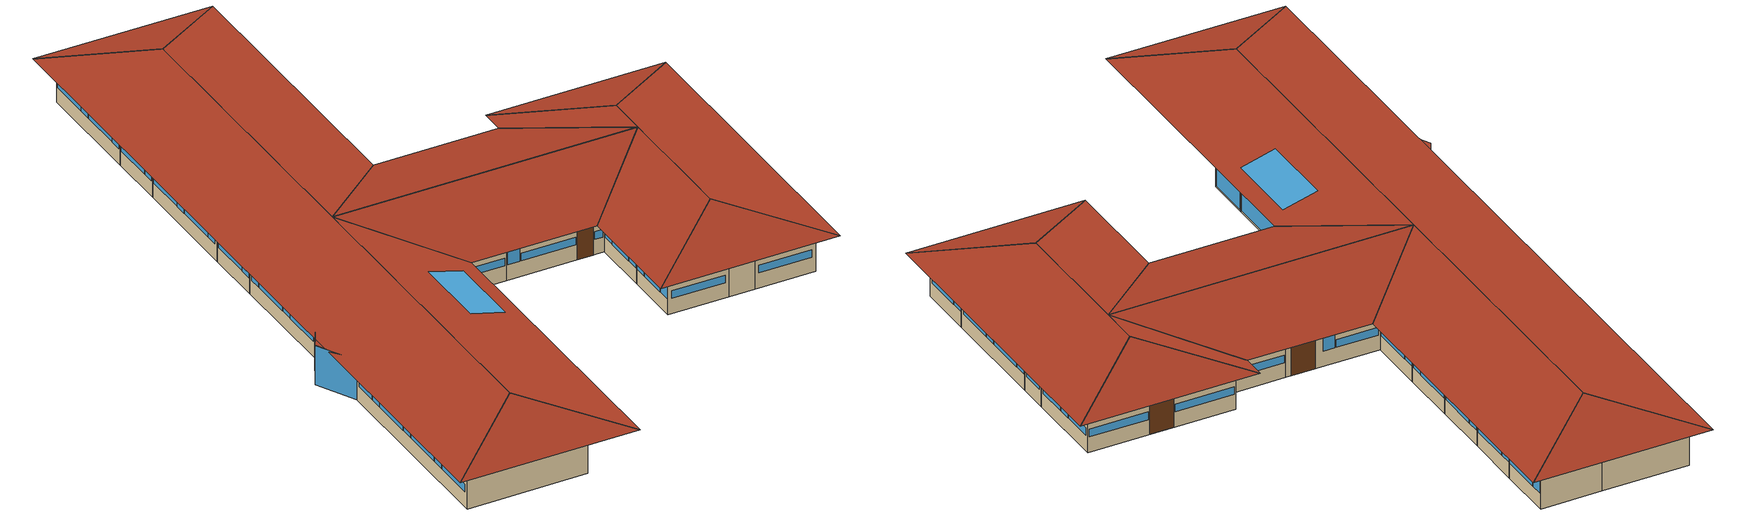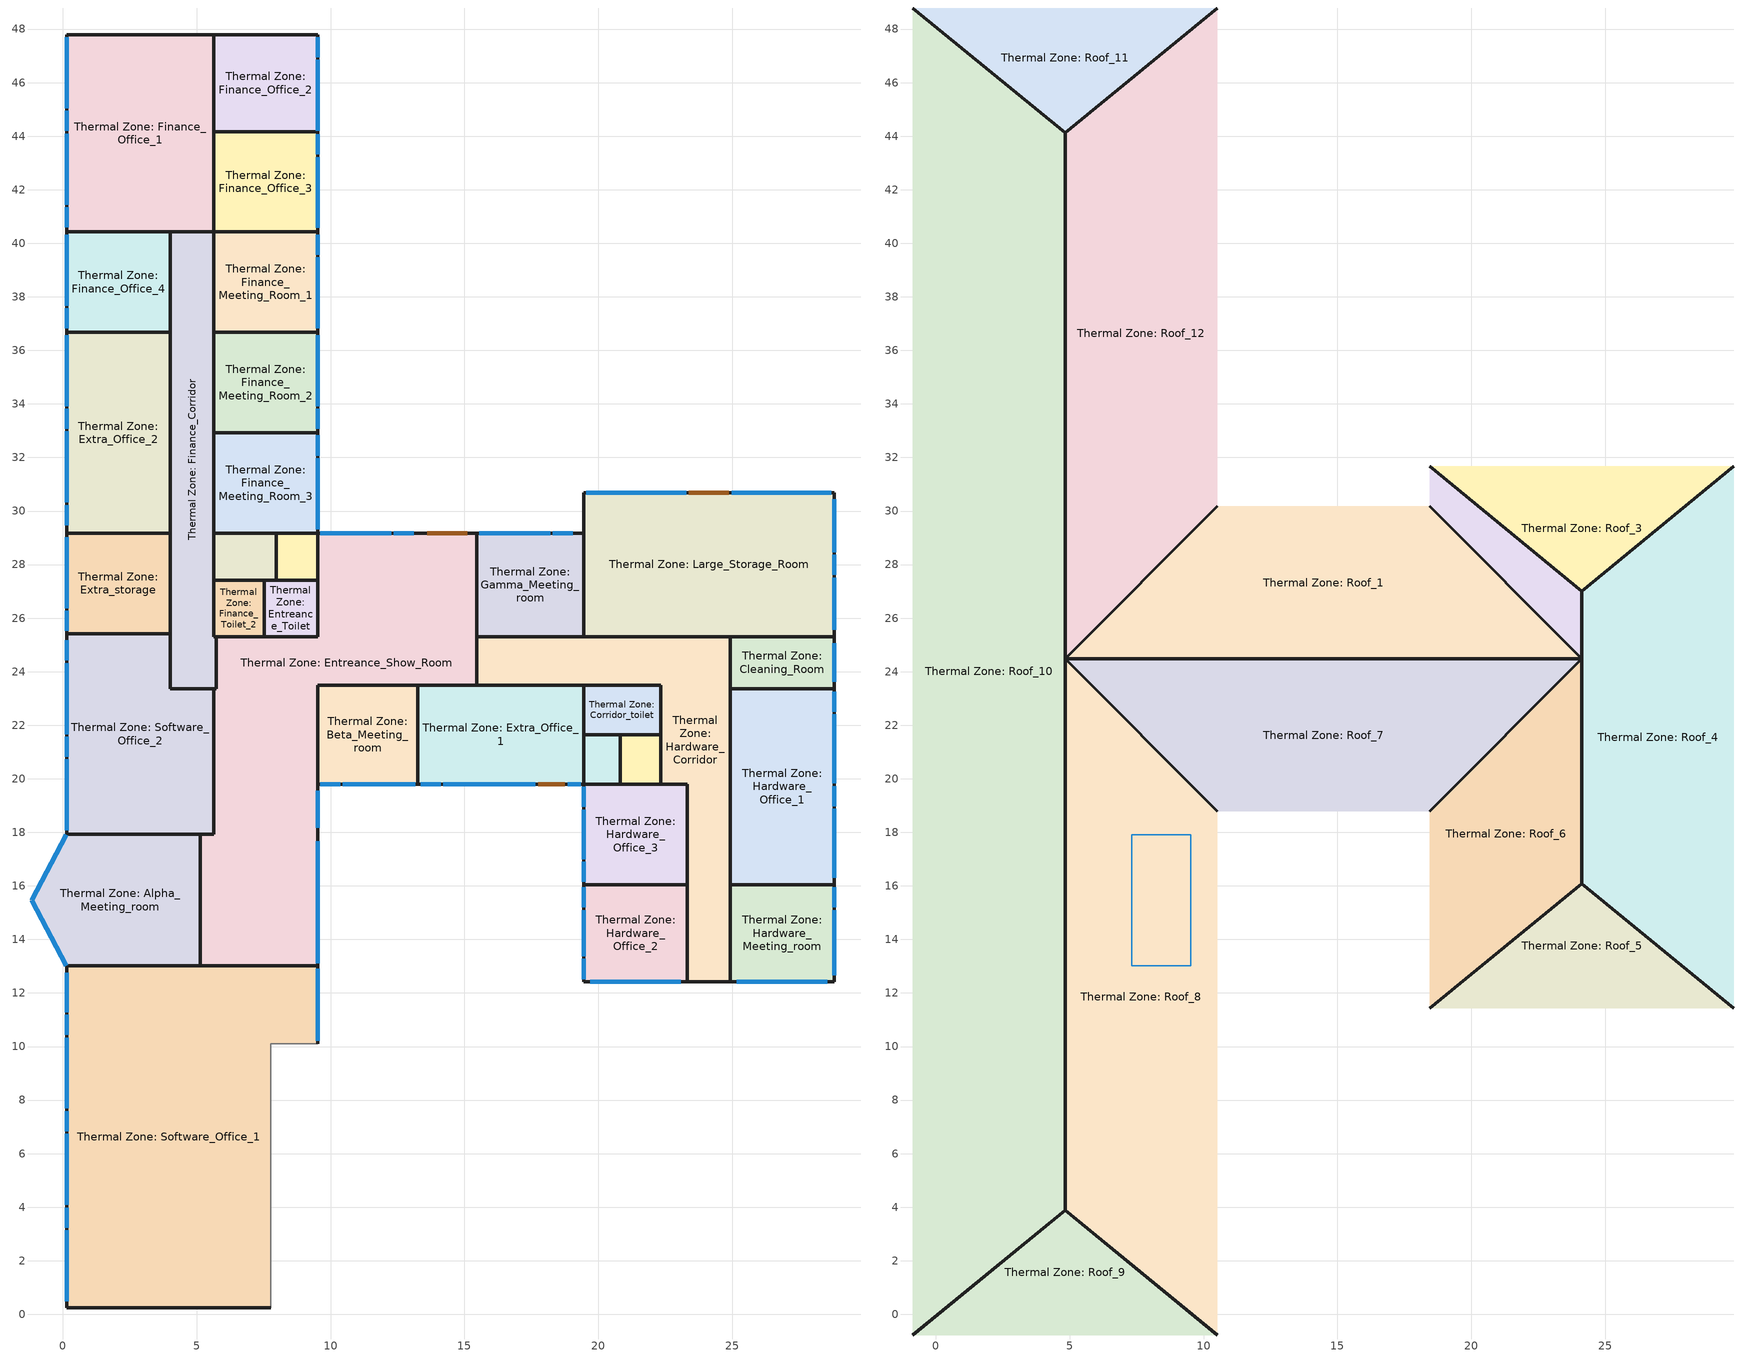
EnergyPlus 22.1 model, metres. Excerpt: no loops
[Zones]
Thermal Zone: Alpha_Meeting_room
 floor ground (Ground): 5.14,17.92 5.14,13.01 0.14,13.01 -1.16,15.47 0.14,17.92 z0
 wall outside (Exterior_Walls): 5.14,13.01 5.14,17.92 0.14,17.92 -1.16,15.47 0.14,13.01 5.14,13.01 z0:2.6
 window (ReMoni Windows - Standard Dbl Clr Low Iron 3mm/6mm Air): -1.16,15.46 0.14,13.02 / 0.14,17.92 -1.16,15.47 z0.01:2.59
 roof outside (Roof): 5.14,13.01 5.14,17.92 0.14,17.92 -1.16,15.47 0.14,13.01 z2.6
Thermal Zone: Beta_Meeting_room
 floor ground (Ground): 13.26,23.5 13.26,19.8 9.51,19.8 9.51,23.5 z0
 wall outside (Exterior_Walls): 9.51,23.5 9.51,19.8 13.26,19.8 13.26,23.5 9.51,23.5 z0:2.6
 window (ReMoni Windows - Standard Dbl Clr Low Iron 3mm/6mm Air): 9.61,19.8 10.36,19.8 z1:2; 10.46,19.8 13.16,19.8 z1:1.5
 roof outside (Roof): 13.26,19.8 13.26,23.5 9.51,23.5 9.51,19.8 z2.6
Thermal Zone: Cleaning_Room
 floor ground (Ground): 28.8,25.31 28.8,23.37 24.93,23.37 24.93,25.31 z0
 wall outside (Exterior_Walls): 24.93,25.31 24.93,23.37 28.8,23.37 28.8,25.31 24.93,25.31 z0:2.6
 window (ReMoni Windows - Standard Dbl Clr Low Iron 3mm/6mm Air): 28.8,23.62 28.8,25.06 z1:1.5
 roof outside (Roof): 28.8,23.37 28.8,25.31 24.93,25.31 24.93,23.37 z2.6
Thermal Zone: Corridor_toilet
 floor ground (Ground): 22.33,23.5 22.33,21.65 19.45,21.65 19.45,23.5 z0
 wall outside (Exterior_Walls): 22.33,23.5 19.45,23.5 19.45,21.65 20.83,21.65 22.33,21.65 22.33,23.5 z0:2.6
 roof outside (Roof): 22.33,21.65 22.33,23.5 19.45,23.5 19.45,21.65 z2.6
Thermal Zone: Entreance_Show_Room
 floor ground (Ground): 15.45,29.17 15.45,23.5 9.51,23.5 9.51,13.01 5.14,13.01 5.14,17.92 5.64,17.92 5.64,23.37 5.74,23.37 5.74,25.31 9.51,25.31 9.51,29.17 z0
 wall outside (Exterior_Walls): 5.64,23.37 5.64,17.92 5.14,17.92 5.14,13.01 9.51,13.01 9.51,19.8 9.51,23.5 13.26,23.5 15.45,23.5 15.45,25.31 15.45,29.17 9.51,29.17 9.51,27.42 9.51,25.31 7.52,25.31 5.74,25.31 5.74,23.37 5.64,23.37 z0:2.6
 window (ReMoni Windows - Standard Dbl Clr Low Iron 3mm/6mm Air): 12.26,29.17 9.61,29.17 / 9.51,18.17 9.51,19.55 z1:1.5; 13.11,29.17 12.36,29.17 z1:2; 9.51,13.11 9.51,17.67 z0.1:2.5
 door (Standard Nonres 6B Door Swinging): 15.11,29.17 13.61,29.17 z0:2
 roof outside (Roof): 9.51,13.01 9.51,23.5 15.45,23.5 15.45,29.17 9.51,29.17 9.51,25.31 5.74,25.31 5.74,23.37 5.64,23.37 5.64,17.92 5.14,17.92 5.14,13.01 z2.6
Thermal Zone: Entreance_Toilet
 floor ground (Ground): 9.51,27.42 9.51,25.31 7.52,25.31 7.52,27.42 z0
 wall outside (Exterior_Walls): 7.52,25.31 9.51,25.31 9.51,27.42 7.96,27.42 7.52,27.42 7.52,25.31 z0:2.6
 roof outside (Roof): 9.51,25.31 9.51,27.42 7.52,27.42 7.52,25.31 z2.6
Thermal Zone: Extra_Cleaning_Room
 floor ground (Ground): 9.51,29.17 9.51,27.42 7.96,27.42 7.96,29.17 z0
 wall outside (Exterior_Walls): 9.51,27.42 9.51,29.17 7.96,29.17 7.96,27.42 9.51,27.42 z0:2.6
 roof outside (Roof): 9.51,27.42 9.51,29.17 7.96,29.17 7.96,27.42 z2.6
Thermal Zone: Extra_Office_1
 floor ground (Ground): 19.45,23.5 19.45,19.8 13.26,19.8 13.26,23.5 z0
 wall outside (Exterior_Walls): 15.45,23.5 13.26,23.5 13.26,19.8 19.45,19.8 19.45,21.65 19.45,23.5 15.45,23.5 z0:2.6
 window (ReMoni Windows - Standard Dbl Clr Low Iron 3mm/6mm Air): 13.36,19.8 14.11,19.8 z1:2; 14.21,19.8 17.65,19.8 / 18.85,19.8 19.35,19.8 z1:1.5
 door (Standard Nonres 6B Door Swinging): 17.75,19.8 18.75,19.8 z0:2
 roof outside (Roof): 19.45,19.8 19.45,23.5 13.26,23.5 13.26,19.8 z2.6
Thermal Zone: Extra_Office_2
 floor ground (Ground): 4.01,36.67 4.01,29.17 0.14,29.17 0.14,36.67 z0
 wall outside (Exterior_Walls): 4.01,29.17 4.01,36.67 0.14,36.67 0.14,29.17 4.01,29.17 z0:2.6
 window (ReMoni Windows - Standard Dbl Clr Low Iron 3mm/6mm Air): 0.14,36.57 0.14,33.92 / 0.14,32.97 0.14,30.32 z1:1.5; 0.14,33.82 0.14,33.07 / 0.14,30.22 0.14,29.47 z1:2
 roof outside (Roof): 4.01,29.17 4.01,36.67 0.14,36.67 0.14,29.17 z2.6
Thermal Zone: Extra_storage
 floor ground (Ground): 4.01,29.17 4.01,25.42 0.14,25.42 0.14,29.17 z0
 wall outside (Exterior_Walls): 4.01,25.42 4.01,29.17 0.14,29.17 0.14,25.42 4.01,25.42 z0:2.6
 window (ReMoni Windows - Standard Dbl Clr Low Iron 3mm/6mm Air): 0.14,26.27 0.14,25.52 z1:2; 0.14,29.02 0.14,26.37 z1:1.5
 roof outside (Roof): 4.01,25.42 4.01,29.17 0.14,29.17 0.14,25.42 z2.6
Thermal Zone: Finance_Corridor
 floor ground (Ground): 5.64,40.42 5.64,25.31 5.74,25.31 5.74,23.37 4.01,23.37 4.01,40.42 z0
 wall outside (Exterior_Walls): 5.74,25.31 5.64,25.31 5.64,27.42 5.64,29.17 5.64,32.92 5.64,36.67 5.64,40.42 4.01,40.42 4.01,36.67 4.01,29.17 4.01,25.42 4.01,23.37 5.64,23.37 5.74,23.37 5.74,25.31 z0:2.6
 roof outside (Roof): 5.74,23.37 5.74,25.31 5.64,25.31 5.64,40.42 4.01,40.42 4.01,23.37 z2.6
Thermal Zone: Finance_Meeting_Room_1
 floor ground (Ground): 9.51,40.42 9.51,36.67 5.64,36.67 5.64,40.42 z0
 wall outside (Exterior_Walls): 5.64,40.42 5.64,36.67 9.51,36.67 9.51,40.42 5.64,40.42 z0:2.6
 window (ReMoni Windows - Standard Dbl Clr Low Iron 3mm/6mm Air): 9.51,39.57 9.51,40.32 z1:2; 9.51,36.82 9.51,39.47 z1:1.5
 roof outside (Roof): 9.51,36.67 9.51,40.42 5.64,40.42 5.64,36.67 z2.6
Thermal Zone: Finance_Meeting_Room_2
 floor ground (Ground): 9.51,36.67 9.51,32.92 5.64,32.92 5.64,36.67 z0
 wall outside (Exterior_Walls): 5.64,36.67 5.64,32.92 9.51,32.92 9.51,36.67 5.64,36.67 z0:2.6
 window (ReMoni Windows - Standard Dbl Clr Low Iron 3mm/6mm Air): 9.51,33.92 9.51,36.57 z1:1.5; 9.51,33.07 9.51,33.82 z1:2
 roof outside (Roof): 9.51,32.92 9.51,36.67 5.64,36.67 5.64,32.92 z2.6
Thermal Zone: Finance_Meeting_Room_3
 floor ground (Ground): 9.51,32.92 9.51,29.17 5.64,29.17 5.64,32.92 z0
 wall outside (Exterior_Walls): 5.64,32.92 5.64,29.17 7.96,29.17 9.51,29.17 9.51,32.92 5.64,32.92 z0:2.6
 window (ReMoni Windows - Standard Dbl Clr Low Iron 3mm/6mm Air): 9.51,32.07 9.51,32.82 z1:2; 9.51,29.32 9.51,31.97 z1:1.5
 roof outside (Roof): 9.51,29.17 9.51,32.92 5.64,32.92 5.64,29.17 z2.6
Thermal Zone: Finance_Office_1
 floor ground (Ground): 5.64,47.8 5.64,40.42 0.14,40.42 0.14,47.8 z0
 wall outside (Exterior_Walls): 5.64,44.17 5.64,47.8 0.14,47.8 0.14,40.42 4.01,40.42 5.64,40.42 5.64,44.17 z0:2.6
 window (ReMoni Windows - Standard Dbl Clr Low Iron 3mm/6mm Air): 0.14,47.7 0.14,45.05 / 0.14,44.1 0.14,41.45 z1:1.5; 0.14,44.95 0.14,44.2 / 0.14,41.35 0.14,40.6 z1:2
 roof outside (Roof): 5.64,40.42 5.64,47.8 0.14,47.8 0.14,40.42 z2.6
Thermal Zone: Finance_Office_2
 floor ground (Ground): 9.51,47.8 9.51,44.17 5.64,44.17 5.64,47.8 z0
 wall outside (Exterior_Walls): 5.64,44.17 9.51,44.17 9.51,47.8 5.64,47.8 5.64,44.17 z0:2.6
 window (ReMoni Windows - Standard Dbl Clr Low Iron 3mm/6mm Air): 9.51,46.95 9.51,47.7 z1:2; 9.51,44.2 9.51,46.85 z1:1.5
 roof outside (Roof): 9.51,44.17 9.51,47.8 5.64,47.8 5.64,44.17 z2.6
Thermal Zone: Finance_Office_3
 floor ground (Ground): 9.51,44.17 9.51,40.42 5.64,40.42 5.64,44.17 z0
 wall outside (Exterior_Walls): 9.51,40.42 9.51,44.17 5.64,44.17 5.64,40.42 9.51,40.42 z0:2.6
 window (ReMoni Windows - Standard Dbl Clr Low Iron 3mm/6mm Air): 9.51,43.32 9.51,44.07 z1:2; 9.51,40.57 9.51,43.22 z1:1.5
 roof outside (Roof): 9.51,40.42 9.51,44.17 5.64,44.17 5.64,40.42 z2.6
Thermal Zone: Finance_Office_4
 floor ground (Ground): 4.01,40.42 4.01,36.67 0.14,36.67 0.14,40.42 z0
 wall outside (Exterior_Walls): 4.01,36.67 4.01,40.42 0.14,40.42 0.14,36.67 4.01,36.67 z0:2.6
 window (ReMoni Windows - Standard Dbl Clr Low Iron 3mm/6mm Air): 0.14,40.32 0.14,37.67 z1:1.5; 0.14,37.57 0.14,36.82 z1:2
 roof outside (Roof): 4.01,36.67 4.01,40.42 0.14,40.42 0.14,36.67 z2.6
Thermal Zone: Finance_Toilet_1
 floor ground (Ground): 7.96,29.17 7.96,27.42 5.64,27.42 5.64,29.17 z0
 wall outside (Exterior_Walls): 7.96,29.17 5.64,29.17 5.64,27.42 7.52,27.42 7.96,27.42 7.96,29.17 z0:2.6
 roof outside (Roof): 7.96,27.42 7.96,29.17 5.64,29.17 5.64,27.42 z2.6
Thermal Zone: Finance_Toilet_2
 floor ground (Ground): 7.52,27.42 7.52,25.31 5.64,25.31 5.64,27.42 z0
 wall outside (Exterior_Walls): 7.52,27.42 5.64,27.42 5.64,25.31 5.74,25.31 7.52,25.31 7.52,27.42 z0:2.6
 roof outside (Roof): 7.52,25.31 7.52,27.42 5.64,27.42 5.64,25.31 z2.6
Thermal Zone: Gamma_Meeting_room
 floor ground (Ground): 19.45,29.17 19.45,25.31 15.45,25.31 15.45,29.17 z0
 wall outside (Exterior_Walls): 19.45,29.17 15.45,29.17 15.45,25.31 19.45,25.31 19.45,29.17 z0:2.6
 window (ReMoni Windows - Standard Dbl Clr Low Iron 3mm/6mm Air): 18.2,29.17 15.55,29.17 z1:1.5; 19.05,29.17 18.3,29.17 z1:2
 roof outside (Roof): 19.45,25.31 19.45,29.17 15.45,29.17 15.45,25.31 z2.6
Thermal Zone: Hardware_Corridor
 floor ground (Ground): 24.93,25.31 24.93,12.42 23.33,12.42 23.33,19.8 22.33,19.8 22.33,23.5 15.45,23.5 15.45,25.31 z0
 wall outside (Exterior_Walls): 15.45,23.5 19.45,23.5 22.33,23.5 22.33,21.65 22.33,19.8 23.33,19.8 23.33,16.05 23.33,12.42 24.93,12.42 24.93,16.05 24.93,23.37 24.93,25.31 19.45,25.31 15.45,25.31 15.45,23.5 z0:2.6
 roof outside (Roof): 24.93,12.42 24.93,25.31 15.45,25.31 15.45,23.5 22.33,23.5 22.33,19.8 23.33,19.8 23.33,12.42 z2.6
Thermal Zone: Hardware_Meeting_room
 floor ground (Ground): 28.8,16.05 28.8,12.42 24.93,12.42 24.93,16.05 z0
 wall outside (Exterior_Walls): 24.93,16.05 24.93,12.42 28.8,12.42 28.8,16.05 24.93,16.05 z0:2.6
 window (ReMoni Windows - Standard Dbl Clr Low Iron 3mm/6mm Air): 28.8,15.2 28.8,15.95 z1:2; 28.8,12.67 28.8,15.1 / 25.18,12.42 28.55,12.42 z1:1.5
 roof outside (Roof): 28.8,12.42 28.8,16.05 24.93,16.05 24.93,12.42 z2.6
Thermal Zone: Hardware_Office_1
 floor ground (Ground): 28.8,23.37 28.8,16.05 24.93,16.05 24.93,23.37 z0
 wall outside (Exterior_Walls): 24.93,23.37 24.93,16.05 28.8,16.05 28.8,23.37 24.93,23.37 z0:2.6
 window (ReMoni Windows - Standard Dbl Clr Low Iron 3mm/6mm Air): 28.8,16.3 28.8,18.88 / 28.8,19.83 28.8,22.41 z1:1.5; 28.8,18.98 28.8,19.73 / 28.8,22.51 28.8,23.26 z1:2
 roof outside (Roof): 28.8,16.05 28.8,23.37 24.93,23.37 24.93,16.05 z2.6
Thermal Zone: Hardware_Office_2
 floor ground (Ground): 23.33,16.05 23.33,12.42 19.45,12.42 19.45,16.05 z0
 wall outside (Exterior_Walls): 23.33,12.42 23.33,16.05 19.45,16.05 19.45,12.42 23.33,12.42 z0:2.6
 window (ReMoni Windows - Standard Dbl Clr Low Iron 3mm/6mm Air): 19.7,12.42 23.08,12.42 / 19.45,15.1 19.45,13.37 z1:1.5; 19.45,15.95 19.45,15.2 / 19.45,13.27 19.45,12.52 z1:2
 roof outside (Roof): 23.33,12.42 23.33,16.05 19.45,16.05 19.45,12.42 z2.6
Thermal Zone: Hardware_Office_3
 floor ground (Ground): 23.33,19.8 23.33,16.05 19.45,16.05 19.45,19.8 z0
 wall outside (Exterior_Walls): 23.33,16.05 23.33,19.8 22.33,19.8 20.83,19.8 19.45,19.8 19.45,16.05 23.33,16.05 z0:2.6
 window (ReMoni Windows - Standard Dbl Clr Low Iron 3mm/6mm Air): 19.45,19.7 19.45,18.95 / 19.45,16.9 19.45,16.15 z1:2; 19.45,18.85 19.45,17 z1:1.5
 roof outside (Roof): 23.33,16.05 23.33,19.8 19.45,19.8 19.45,16.05 z2.6
Thermal Zone: Hardware_Toilet_1
 floor ground (Ground): 22.33,21.65 22.33,19.8 20.83,19.8 20.83,21.65 z0
 wall outside (Exterior_Walls): 22.33,19.8 22.33,21.65 20.83,21.65 20.83,19.8 22.33,19.8 z0:2.6
 roof outside (Roof): 22.33,19.8 22.33,21.65 20.83,21.65 20.83,19.8 z2.6
Thermal Zone: Hardware_Toilet_2
 floor ground (Ground): 20.83,21.65 20.83,19.8 19.45,19.8 19.45,21.65 z0
 wall outside (Exterior_Walls): 20.83,19.8 20.83,21.65 19.45,21.65 19.45,19.8 20.83,19.8 z0:2.6
 roof outside (Roof): 20.83,19.8 20.83,21.65 19.45,21.65 19.45,19.8 z2.6
Thermal Zone: Large_Storage_Room
 floor ground (Ground): 28.8,30.69 28.8,25.31 19.45,25.31 19.45,30.69 z0
 wall outside (Exterior_Walls): 24.93,25.31 28.8,25.31 28.8,30.69 19.45,30.69 19.45,29.17 19.45,25.31 24.93,25.31 z0:2.6
 window (ReMoni Windows - Standard Dbl Clr Low Iron 3mm/6mm Air): 23.28,30.69 19.55,30.69 / 28.7,30.69 24.98,30.69 / 28.8,25.56 28.8,27.52 / 28.8,28.47 28.8,30.44 z1:1.5; 28.8,27.62 28.8,28.37 z1:2
 door (Standard Nonres 6B Door Swinging): 24.88,30.69 23.38,30.69 z0:2
 roof outside (Roof): 28.8,25.31 28.8,30.69 19.45,30.69 19.45,25.31 z2.6
Thermal Zone: Software_Office_1
 floor ground (FloorSeparation_adiabatic): 9.51,13.01 9.51,10.11 7.76,10.11 7.76,0.24 0.14,0.24 0.14,13.01 z0
 wall outside (Exterior_Walls): 9.51,10.11 9.51,13.01 5.14,13.01 0.14,13.01 0.14,0.24 7.76,0.24 z0:2.6
 wall adiabatic (Inner_Walls_Adiabatic): 7.76,0.24 7.76,10.11 9.51,10.11 z0:2.6
 window (ReMoni Windows - Standard Dbl Clr Low Iron 3mm/6mm Air): 0.14,3.14 0.14,0.49 / 0.14,6.74 0.14,4.09 / 0.14,10.34 0.14,7.69 / 0.14,12.76 0.14,11.29 z1:1.5; 0.14,3.99 0.14,3.24 / 0.14,7.59 0.14,6.84 / 0.14,11.19 0.14,10.44 z1:2; 9.51,10.21 9.51,12.91 z0.1:2.5
 roof outside (Roof): 7.76,0.24 7.76,10.11 9.51,10.11 9.51,13.01 0.14,13.01 0.14,0.24 z2.6
Thermal Zone: Software_Office_2
 floor ground (Ground): 4.01,25.42 4.01,23.37 5.64,23.37 5.64,17.92 0.14,17.92 0.14,25.42 z0
 wall outside (Exterior_Walls): 5.14,17.92 5.64,17.92 5.64,23.37 4.01,23.37 4.01,25.42 0.14,25.42 0.14,17.92 5.14,17.92 z0:2.6
 window (ReMoni Windows - Standard Dbl Clr Low Iron 3mm/6mm Air): 0.14,25.17 0.14,24.42 / 0.14,21.57 0.14,20.82 z1:2; 0.14,20.72 0.14,18.07 / 0.14,24.32 0.14,21.67 z1:1.5
 roof outside (Roof): 5.64,17.92 5.64,23.37 4.01,23.37 4.01,25.42 0.14,25.42 0.14,17.92 z2.6
Thermal Zone: Roof_1
 floor ground (Ground): 18.45,30.17 24.13,24.47 4.83,24.47 10.51,30.17 z2.6
 wall outside (Exterior_Walls): 4.83,24.47 24.13,24.47 z2.6:4.15; 24.13,24.47,4.15 24.13,24.47,2.6 18.45,30.17,2.6; 4.83,24.47,4.15 10.51,30.17,2.6 4.83,24.47,2.6
 roof outside (Roof): 4.83,24.47,4.15 24.13,24.47,4.15 18.45,30.17,2.6 10.51,30.17,2.6
Thermal Zone: Roof_10
 floor ground (Ground): -0.85,48.79 4.83,44.12 4.83,3.89 -0.85,-0.77 z2.6
 wall outside (Exterior_Walls): 4.83,3.89 4.83,24.47 4.83,44.12 z2.6:4.15; 4.83,3.89,4.15 -0.85,-0.77,2.6 4.83,3.89,2.6; 4.83,44.12,4.15 4.83,44.12,2.6 -0.85,48.79,2.6
 roof outside (Roof): 4.83,44.12,4.15 -0.85,48.79,2.6 -0.85,-0.77,2.6 4.83,3.89,4.15
Thermal Zone: Roof_11
 floor ground (Ground): 10.51,48.79 4.83,44.12 -0.85,48.79 z2.6
 wall outside (Exterior_Walls): 4.83,44.12,4.15 -0.85,48.79,2.6 4.83,44.12,2.6; 4.83,44.12,4.15 4.83,44.12,2.6 10.51,48.79,2.6
 roof outside (Roof): 4.83,44.12,4.15 10.51,48.79,2.6 -0.85,48.79,2.6
Thermal Zone: Roof_12
 floor ground (Ground): 10.51,48.79 10.51,30.17 4.83,24.47 4.83,44.12 z2.6
 wall outside (Exterior_Walls): 4.83,44.12 4.83,24.47 z2.6:4.15; 4.83,24.47,4.15 4.83,24.47,2.6 10.51,30.17,2.6; 4.83,44.12,4.15 10.51,48.79,2.6 4.83,44.12,2.6
 roof outside (Roof): 4.83,24.47,4.15 10.51,30.17,2.6 10.51,48.79,2.6 4.83,44.12,4.15
Thermal Zone: Roof_2
 floor ground (Ground): 18.45,31.68 24.13,27.01 24.13,24.47 18.45,30.17 z2.6
 wall outside (Exterior_Walls): 24.13,24.47 24.13,27.01 z2.6:4.15; 24.13,27.01,4.15 24.13,27.01,2.6 18.45,31.68,2.6; 24.13,24.47,4.15 18.45,30.17,2.6 24.13,24.47,2.6
 roof outside (Roof): 24.13,24.47,4.15 24.13,27.01,4.15 18.45,31.68,2.6 18.45,30.17,2.6
Thermal Zone: Roof_3
 floor ground (Ground): 29.8,31.68 24.13,27.01 18.45,31.68 z2.6
 wall outside (Exterior_Walls): 24.13,27.01,4.15 18.45,31.68,2.6 24.13,27.01,2.6; 24.13,27.01,4.15 24.13,27.01,2.6 29.8,31.68,2.6
 roof outside (Roof): 24.13,27.01,4.15 29.8,31.68,2.6 18.45,31.68,2.6
Thermal Zone: Roof_4
 floor ground (Ground): 29.8,31.68 29.8,11.42 24.13,16.09 24.13,27.01 z2.6
 wall outside (Exterior_Walls): 24.13,27.01 24.13,24.47 24.13,16.09 z2.6:4.15; 24.13,27.01,4.15 29.8,31.68,2.6 24.13,27.01,2.6; 24.13,16.09,4.15 24.13,16.09,2.6 29.8,11.42,2.6
 roof outside (Roof): 24.13,16.09,4.15 29.8,11.42,2.6 29.8,31.68,2.6 24.13,27.01,4.15
Thermal Zone: Roof_5
 floor ground (Ground): 24.13,16.09 29.8,11.42 18.45,11.42 z2.6
 wall outside (Exterior_Walls): 24.13,16.09,4.15 24.13,16.09,2.6 18.45,11.42,2.6; 24.13,16.09,4.15 29.8,11.42,2.6 24.13,16.09,2.6
 roof outside (Roof): 24.13,16.09,4.15 18.45,11.42,2.6 29.8,11.42,2.6
Thermal Zone: Roof_6
 floor ground (Ground): 24.13,24.47 24.13,16.09 18.45,11.42 18.45,18.79 z2.6
 wall outside (Exterior_Walls): 24.13,16.09 24.13,24.47 z2.6:4.15; 24.13,16.09,4.15 18.45,11.42,2.6 24.13,16.09,2.6; 24.13,24.47,4.15 24.13,24.47,2.6 18.45,18.79,2.6
 roof outside (Roof): 24.13,24.47,4.15 18.45,18.79,2.6 18.45,11.42,2.6 24.13,16.09,4.15
Thermal Zone: Roof_7
 floor ground (Ground): 24.13,24.47 18.45,18.79 10.51,18.79 4.83,24.47 z2.6
 wall outside (Exterior_Walls): 24.13,24.47 4.83,24.47 z2.6:4.15; 24.13,24.47,4.15 18.45,18.79,2.6 24.13,24.47,2.6; 4.83,24.47,4.15 4.83,24.47,2.6 10.51,18.79,2.6
 roof outside (Roof): 4.83,24.47,4.15 10.51,18.79,2.6 18.45,18.79,2.6 24.13,24.47,4.15
Thermal Zone: Roof_8
 floor ground (Ground): 4.83,24.47 10.51,18.79 10.51,-0.77 4.83,3.89 z2.6
 wall outside (Exterior_Walls): 4.83,24.47 4.83,3.89 z2.6:4.15; 4.83,24.47,4.15 10.51,18.79,2.6 4.83,24.47,2.6; 4.83,3.89,4.15 4.83,3.89,2.6 10.51,-0.77,2.6
 roof outside (Roof): 4.83,3.89,4.15 10.51,-0.77,2.6 10.51,18.79,2.6 4.83,24.47,4.15
 skylight (ReMoni Windows - Standard Dbl Clr Low Iron 3mm/6mm Air): 7.31,13.01,3.47 9.51,13.01,2.87 9.51,17.92,2.87 7.31,17.92,3.47
Thermal Zone: Roof_9
 floor ground (Ground): 4.83,3.89 10.51,-0.77 -0.85,-0.77 z2.6
 wall outside (Exterior_Walls): 4.83,3.89,4.15 4.83,3.89,2.6 -0.85,-0.77,2.6; 4.83,3.89,4.15 10.51,-0.77,2.6 4.83,3.89,2.6
 roof outside (Roof): 4.83,3.89,4.15 -0.85,-0.77,2.6 10.51,-0.77,2.6
[Building]
ReMoni Building: North Axis {deg}=358
[Site:Location]
Aarhus.AP: Latitude {deg}=56.3083; Longitude {deg}=10.6256; Time Zone {hr}=1; Elevation {m}=25
[SizingPeriod:DesignDay] Day of Month=21; Dry-Bulb Temperature Range Modifier Type=DefaultMultipliers; Barometric Pressure {Pa}=101025; Rain Indicator=No; Snow Indicator=No; Daylight Saving Time Indicator=No
Name | Month | Day Type | Maximum Dry-Bulb Temperature {C} | Daily Dry-Bulb Temperature Range {deltaC} | Humidity Condition Type | Wetbulb or DewPoint at Maximum Dry-Bulb {C} | Wind Speed {m/s} | Wind Direction {deg} | Solar Model Indicator | Enthalpy at Maximum Dry-Bulb {J/kg} | Sky Clearness
Aarhus.AP Ann Clg .4% Condns DB=>MWB | 7 | SummerDesignDay | 26.1 | 12.4 | Wetbulb | 17.7 | 4.1 | 130 | ASHRAETau2017
Aarhus.AP Ann Clg .4% Condns DP=>MDB | 7 | SummerDesignDay | 20.7 | 9.2 | Dewpoint | 18.1 | 4.1 | 130 | ASHRAETau2017
Aarhus.AP Ann Clg .4% Condns Enth=>MDB | 7 | SummerDesignDay | 23 | 9.2 | Enthalpy |  | 4.1 | 130 | ASHRAETau2017 | 55400
Aarhus.AP Ann Clg .4% Condns WB=>MDB | 7 | SummerDesignDay | 23 | 10.6 | Wetbulb | 19.4 | 4.1 | 130 | ASHRAETau2017
Aarhus.AP Ann Clg 1% Condns DB=>MWB | 7 | SummerDesignDay | 24.4 | 12.4 | Wetbulb | 17.1 | 4.1 | 130 | ASHRAETau2017
Aarhus.AP Ann Clg 1% Condns DP=>MDB | 7 | SummerDesignDay | 19.9 | 9.2 | Dewpoint | 17.1 | 4.1 | 130 | ASHRAETau2017
Aarhus.AP Ann Clg 1% Condns Enth=>MDB | 7 | SummerDesignDay | 21.8 | 9.2 | Enthalpy |  | 4.1 | 130 | ASHRAETau2017 | 52200
Aarhus.AP Ann Clg 1% Condns WB=>MDB | 7 | SummerDesignDay | 21.9 | 10.6 | Wetbulb | 18.4 | 4.1 | 130 | ASHRAETau2017
Aarhus.AP Ann Clg 2% Condns DB=>MWB | 7 | SummerDesignDay | 22.8 | 12.4 | Wetbulb | 16.5 | 4.1 | 130 | ASHRAETau2017
Aarhus.AP Ann Clg 2% Condns DP=>MDB | 7 | SummerDesignDay | 19.1 | 9.2 | Dewpoint | 16.2 | 4.1 | 130 | ASHRAETau2017
Aarhus.AP Ann Clg 2% Condns Enth=>MDB | 7 | SummerDesignDay | 21 | 9.2 | Enthalpy |  | 4.1 | 130 | ASHRAETau2017 | 49500
Aarhus.AP Ann Clg 2% Condns WB=>MDB | 7 | SummerDesignDay | 21.1 | 10.6 | Wetbulb | 17.6 | 4.1 | 130 | ASHRAETau2017
Aarhus.AP Ann Htg 99% Condns DB | 1 | WinterDesignDay | -6.7 | 0 | Wetbulb | -6.7 | 1.4 | 270 | ASHRAEClearSky |  | 0
Aarhus.AP Ann Htg 99.6% Condns DB | 1 | WinterDesignDay | -9.1 | 0 | Wetbulb | -9.1 | 1.4 | 270 | ASHRAEClearSky |  | 0
Aarhus.AP Ann Htg Wind 99% Condns WS=>MCDB | 1 | WinterDesignDay | 5.4 | 0 | Wetbulb | 5.4 | 12.2 | 270 | ASHRAEClearSky |  | 0
Aarhus.AP Ann Htg Wind 99.6% Condns WS=>MCDB | 1 | WinterDesignDay | 6 | 0 | Wetbulb | 6 | 13.7 | 270 | ASHRAEClearSky |  | 0
Aarhus.AP Ann Hum_n 99% Condns DP=>MCDB | 1 | WinterDesignDay | -4.7 | 0 | Dewpoint | -9.3 | 1.4 | 270 | ASHRAEClearSky |  | 0
Aarhus.AP Ann Hum_n 99.6% Condns DP=>MCDB | 1 | WinterDesignDay | -6.6 | 0 | Dewpoint | -11.4 | 1.4 | 270 | ASHRAEClearSky |  | 0
Aarhus.AP April .4% Condns DB=>MCWB | 4 | SummerDesignDay | 20.4 | 8.5 | Wetbulb | 13.1 | 3.9 | 130 | ASHRAETau2017
Aarhus.AP April .4% Condns WB=>MCDB | 4 | SummerDesignDay | 19.1 | 8.5 | Wetbulb | 14.3 | 3.9 | 130 | ASHRAETau2017
Aarhus.AP April 10% Condns DB=>MCWB | 4 | SummerDesignDay | 12.8 | 11.6 | Wetbulb | 8.8 | 3.9 | 130 | ASHRAETau2017
Aarhus.AP April 10% Condns WB=>MCDB | 4 | SummerDesignDay | 12.1 | 10.2 | Wetbulb | 9.4 | 3.9 | 130 | ASHRAETau2017
Aarhus.AP April 2% Condns DB=>MCWB | 4 | SummerDesignDay | 17 | 8.5 | Wetbulb | 11.2 | 3.9 | 130 | ASHRAETau2017
Aarhus.AP April 2% Condns WB=>MCDB | 4 | SummerDesignDay | 15.7 | 8.5 | Wetbulb | 11.8 | 3.9 | 130 | ASHRAETau2017
Aarhus.AP April 5% Condns DB=>MCWB | 4 | SummerDesignDay | 14.9 | 11.6 | Wetbulb | 10 | 3.9 | 130 | ASHRAETau2017
Aarhus.AP April 5% Condns WB=>MCDB | 4 | SummerDesignDay | 13.7 | 10.2 | Wetbulb | 10.5 | 3.9 | 130 | ASHRAETau2017
Aarhus.AP August .4% Condns DB=>MCWB | 8 | SummerDesignDay | 27.4 | 8.5 | Wetbulb | 18.2 | 3.4 | 130 | ASHRAETau2017
Aarhus.AP August .4% Condns WB=>MCDB | 8 | SummerDesignDay | 23.4 | 8.5 | Wetbulb | 20.2 | 3.4 | 130 | ASHRAETau2017
Aarhus.AP August 10% Condns DB=>MCWB | 8 | SummerDesignDay | 22 | 11.3 | Wetbulb | 16.7 | 3.4 | 130 | ASHRAETau2017
Aarhus.AP August 10% Condns WB=>MCDB | 8 | SummerDesignDay | 20.8 | 9.2 | Wetbulb | 17.6 | 3.4 | 130 | ASHRAETau2017
Aarhus.AP August 2% Condns DB=>MCWB | 8 | SummerDesignDay | 25.8 | 8.5 | Wetbulb | 17.6 | 3.4 | 130 | ASHRAETau2017
Aarhus.AP August 2% Condns WB=>MCDB | 8 | SummerDesignDay | 22 | 8.5 | Wetbulb | 19.3 | 3.4 | 130 | ASHRAETau2017
Aarhus.AP August 5% Condns DB=>MCWB | 8 | SummerDesignDay | 23.8 | 11.3 | Wetbulb | 17.1 | 3.4 | 130 | ASHRAETau2017
Aarhus.AP August 5% Condns WB=>MCDB | 8 | SummerDesignDay | 21.4 | 9.2 | Wetbulb | 18.4 | 3.4 | 130 | ASHRAETau2017
Aarhus.AP December .4% Condns DB=>MCWB | 12 | SummerDesignDay | 11.2 | 4.4 | Wetbulb | 9.7 | 3.8 | 130 | ASHRAETau2017
Aarhus.AP December .4% Condns WB=>MCDB | 12 | SummerDesignDay | 10.8 | 4.4 | Wetbulb | 10.1 | 3.8 | 130 | ASHRAETau2017
Aarhus.AP December 10% Condns DB=>MCWB | 12 | SummerDesignDay | 7.5 | 4.1 | Wetbulb | 6.7 | 3.8 | 130 | ASHRAETau2017
Aarhus.AP December 10% Condns WB=>MCDB | 12 | SummerDesignDay | 7.4 | 4 | Wetbulb | 6.8 | 3.8 | 130 | ASHRAETau2017
Aarhus.AP December 2% Condns DB=>MCWB | 12 | SummerDesignDay | 9.8 | 4.4 | Wetbulb | 8.9 | 3.8 | 130 | ASHRAETau2017
Aarhus.AP December 2% Condns WB=>MCDB | 12 | SummerDesignDay | 9.6 | 4.4 | Wetbulb | 8.8 | 3.8 | 130 | ASHRAETau2017
Aarhus.AP December 5% Condns DB=>MCWB | 12 | SummerDesignDay | 8.6 | 4.1 | Wetbulb | 7.7 | 3.8 | 130 | ASHRAETau2017
Aarhus.AP December 5% Condns WB=>MCDB | 12 | SummerDesignDay | 8.3 | 4 | Wetbulb | 7.7 | 3.8 | 130 | ASHRAETau2017
Aarhus.AP February .4% Condns DB=>MCWB | 2 | SummerDesignDay | 10.5 | 4.7 | Wetbulb | 8.3 | 4.3 | 130 | ASHRAETau2017
Aarhus.AP February .4% Condns WB=>MCDB | 2 | SummerDesignDay | 9.7 | 4.7 | Wetbulb | 8.8 | 4.3 | 130 | ASHRAETau2017
Aarhus.AP February 10% Condns DB=>MCWB | 2 | SummerDesignDay | 6.2 | 5 | Wetbulb | 5.1 | 4.3 | 130 | ASHRAETau2017
Aarhus.AP February 10% Condns WB=>MCDB | 2 | SummerDesignDay | 6.1 | 4.9 | Wetbulb | 5.2 | 4.3 | 130 | ASHRAETau2017
Aarhus.AP February 2% Condns DB=>MCWB | 2 | SummerDesignDay | 8.5 | 4.7 | Wetbulb | 7.2 | 4.3 | 130 | ASHRAETau2017
Aarhus.AP February 2% Condns WB=>MCDB | 2 | SummerDesignDay | 8.3 | 4.7 | Wetbulb | 7.5 | 4.3 | 130 | ASHRAETau2017
Aarhus.AP February 5% Condns DB=>MCWB | 2 | SummerDesignDay | 7.3 | 5 | Wetbulb | 6.1 | 4.3 | 130 | ASHRAETau2017
Aarhus.AP February 5% Condns WB=>MCDB | 2 | SummerDesignDay | 7 | 4.9 | Wetbulb | 6.3 | 4.3 | 130 | ASHRAETau2017
Aarhus.AP January .4% Condns DB=>MCWB | 1 | SummerDesignDay | 9.4 | 4.2 | Wetbulb | 8.2 | 4.2 | 130 | ASHRAETau2017
Aarhus.AP January .4% Condns WB=>MCDB | 1 | SummerDesignDay | 9 | 4.2 | Wetbulb | 8.5 | 4.2 | 130 | ASHRAETau2017
Aarhus.AP January 10% Condns DB=>MCWB | 1 | SummerDesignDay | 6 | 4.2 | Wetbulb | 5.1 | 4.2 | 130 | ASHRAETau2017
Aarhus.AP January 10% Condns WB=>MCDB | 1 | SummerDesignDay | 5.7 | 4.2 | Wetbulb | 5.1 | 4.2 | 130 | ASHRAETau2017
Aarhus.AP January 2% Condns DB=>MCWB | 1 | SummerDesignDay | 8 | 4.2 | Wetbulb | 7.1 | 4.2 | 130 | ASHRAETau2017
Aarhus.AP January 2% Condns WB=>MCDB | 1 | SummerDesignDay | 7.7 | 4.2 | Wetbulb | 7.2 | 4.2 | 130 | ASHRAETau2017
Aarhus.AP January 5% Condns DB=>MCWB | 1 | SummerDesignDay | 7 | 4.2 | Wetbulb | 6.1 | 4.2 | 130 | ASHRAETau2017
Aarhus.AP January 5% Condns WB=>MCDB | 1 | SummerDesignDay | 6.7 | 4.2 | Wetbulb | 6.1 | 4.2 | 130 | ASHRAETau2017
Aarhus.AP July .4% Condns DB=>MCWB | 7 | SummerDesignDay | 28.8 | 9.2 | Wetbulb | 19.5 | 3.5 | 130 | ASHRAETau2017
Aarhus.AP July .4% Condns WB=>MCDB | 7 | SummerDesignDay | 26.3 | 9.2 | Wetbulb | 20.9 | 3.5 | 130 | ASHRAETau2017
Aarhus.AP July 10% Condns DB=>MCWB | 7 | SummerDesignDay | 23.1 | 12.4 | Wetbulb | 16.7 | 3.5 | 130 | ASHRAETau2017
Aarhus.AP July 10% Condns WB=>MCDB | 7 | SummerDesignDay | 21.4 | 10.6 | Wetbulb | 17.5 | 3.5 | 130 | ASHRAETau2017
Aarhus.AP July 2% Condns DB=>MCWB | 7 | SummerDesignDay | 26.6 | 9.2 | Wetbulb | 18 | 3.5 | 130 | ASHRAETau2017
Aarhus.AP July 2% Condns WB=>MCDB | 7 | SummerDesignDay | 24.2 | 9.2 | Wetbulb | 19.6 | 3.5 | 130 | ASHRAETau2017
Aarhus.AP July 5% Condns DB=>MCWB | 7 | SummerDesignDay | 24.9 | 12.4 | Wetbulb | 17.3 | 3.5 | 130 | ASHRAETau2017
Aarhus.AP July 5% Condns WB=>MCDB | 7 | SummerDesignDay | 22.6 | 10.6 | Wetbulb | 18.5 | 3.5 | 130 | ASHRAETau2017
Aarhus.AP June .4% Condns DB=>MCWB | 6 | SummerDesignDay | 26.8 | 8.7 | Wetbulb | 17.8 | 3.9 | 130 | ASHRAETau2017
Aarhus.AP June .4% Condns WB=>MCDB | 6 | SummerDesignDay | 24.6 | 8.7 | Wetbulb | 19.8 | 3.9 | 130 | ASHRAETau2017
Aarhus.AP June 10% Condns DB=>MCWB | 6 | SummerDesignDay | 19.9 | 12.1 | Wetbulb | 14.6 | 3.9 | 130 | ASHRAETau2017
Aarhus.AP June 10% Condns WB=>MCDB | 6 | SummerDesignDay | 18.9 | 10.3 | Wetbulb | 15.3 | 3.9 | 130 | ASHRAETau2017
Aarhus.AP June 2% Condns DB=>MCWB | 6 | SummerDesignDay | 23.9 | 8.7 | Wetbulb | 16.5 | 3.9 | 130 | ASHRAETau2017
Aarhus.AP June 2% Condns WB=>MCDB | 6 | SummerDesignDay | 21.6 | 8.7 | Wetbulb | 17.6 | 3.9 | 130 | ASHRAETau2017
Aarhus.AP June 5% Condns DB=>MCWB | 6 | SummerDesignDay | 21.8 | 12.1 | Wetbulb | 15.5 | 3.9 | 130 | ASHRAETau2017
Aarhus.AP June 5% Condns WB=>MCDB | 6 | SummerDesignDay | 20.2 | 10.3 | Wetbulb | 16.4 | 3.9 | 130 | ASHRAETau2017
Aarhus.AP March .4% Condns DB=>MCWB | 3 | SummerDesignDay | 13.8 | 6.4 | Wetbulb | 9.3 | 4.3 | 130 | ASHRAETau2017
Aarhus.AP March .4% Condns WB=>MCDB | 3 | SummerDesignDay | 12.6 | 6.4 | Wetbulb | 10 | 4.3 | 130 | ASHRAETau2017
Aarhus.AP March 10% Condns DB=>MCWB | 3 | SummerDesignDay | 7.9 | 8.6 | Wetbulb | 5.9 | 4.3 | 130 | ASHRAETau2017
Aarhus.AP March 10% Condns WB=>MCDB | 3 | SummerDesignDay | 7.6 | 7.3 | Wetbulb | 6.1 | 4.3 | 130 | ASHRAETau2017
Aarhus.AP March 2% Condns DB=>MCWB | 3 | SummerDesignDay | 11.2 | 6.4 | Wetbulb | 7.4 | 4.3 | 130 | ASHRAETau2017
Aarhus.AP March 2% Condns WB=>MCDB | 3 | SummerDesignDay | 9.9 | 6.4 | Wetbulb | 8.1 | 4.3 | 130 | ASHRAETau2017
Aarhus.AP March 5% Condns DB=>MCWB | 3 | SummerDesignDay | 9.3 | 8.6 | Wetbulb | 6.4 | 4.3 | 130 | ASHRAETau2017
Aarhus.AP March 5% Condns WB=>MCDB | 3 | SummerDesignDay | 8.6 | 7.3 | Wetbulb | 7 | 4.3 | 130 | ASHRAETau2017
Aarhus.AP May .4% Condns DB=>MCWB | 5 | SummerDesignDay | 24.2 | 9.1 | Wetbulb | 16 | 3.8 | 130 | ASHRAETau2017
Aarhus.AP May .4% Condns WB=>MCDB | 5 | SummerDesignDay | 21.8 | 9.1 | Wetbulb | 17.3 | 3.8 | 130 | ASHRAETau2017
Aarhus.AP May 10% Condns DB=>MCWB | 5 | SummerDesignDay | 17.5 | 12.2 | Wetbulb | 12.4 | 3.8 | 130 | ASHRAETau2017
Aarhus.AP May 10% Condns WB=>MCDB | 5 | SummerDesignDay | 16.5 | 10.4 | Wetbulb | 13 | 3.8 | 130 | ASHRAETau2017
Aarhus.AP May 2% Condns DB=>MCWB | 5 | SummerDesignDay | 21.5 | 9.1 | Wetbulb | 14.6 | 3.8 | 130 | ASHRAETau2017
Aarhus.AP May 2% Condns WB=>MCDB | 5 | SummerDesignDay | 20 | 9.1 | Wetbulb | 15.6 | 3.8 | 130 | ASHRAETau2017
Aarhus.AP May 5% Condns DB=>MCWB | 5 | SummerDesignDay | 19.2 | 12.2 | Wetbulb | 13.4 | 3.8 | 130 | ASHRAETau2017
Aarhus.AP May 5% Condns WB=>MCDB | 5 | SummerDesignDay | 18.1 | 10.4 | Wetbulb | 14.2 | 3.8 | 130 | ASHRAETau2017
Aarhus.AP November .4% Condns DB=>MCWB | 11 | SummerDesignDay | 13.3 | 4.5 | Wetbulb | 11.7 | 3.8 | 130 | ASHRAETau2017
Aarhus.AP November .4% Condns WB=>MCDB | 11 | SummerDesignDay | 13 | 4.5 | Wetbulb | 12.1 | 3.8 | 130 | ASHRAETau2017
Aarhus.AP November 10% Condns DB=>MCWB | 11 | SummerDesignDay | 9.8 | 4.6 | Wetbulb | 8.7 | 3.8 | 130 | ASHRAETau2017
Aarhus.AP November 10% Condns WB=>MCDB | 11 | SummerDesignDay | 9.5 | 4.4 | Wetbulb | 8.7 | 3.8 | 130 | ASHRAETau2017
Aarhus.AP November 2% Condns DB=>MCWB | 11 | SummerDesignDay | 11.9 | 4.5 | Wetbulb | 10.6 | 3.8 | 130 | ASHRAETau2017
Aarhus.AP November 2% Condns WB=>MCDB | 11 | SummerDesignDay | 11.7 | 4.5 | Wetbulb | 10.8 | 3.8 | 130 | ASHRAETau2017
Aarhus.AP November 5% Condns DB=>MCWB | 11 | SummerDesignDay | 10.7 | 4.6 | Wetbulb | 9.5 | 3.8 | 130 | ASHRAETau2017
Aarhus.AP November 5% Condns WB=>MCDB | 11 | SummerDesignDay | 10.5 | 4.4 | Wetbulb | 9.7 | 3.8 | 130 | ASHRAETau2017
Aarhus.AP October .4% Condns DB=>MCWB | 10 | SummerDesignDay | 17.6 | 5.8 | Wetbulb | 14.5 | 3.8 | 130 | ASHRAETau2017
Aarhus.AP October .4% Condns WB=>MCDB | 10 | SummerDesignDay | 16.9 | 5.8 | Wetbulb | 15.3 | 3.8 | 130 | ASHRAETau2017
Aarhus.AP October 10% Condns DB=>MCWB | 10 | SummerDesignDay | 13.4 | 6 | Wetbulb | 11.9 | 3.8 | 130 | ASHRAETau2017
Aarhus.AP October 10% Condns WB=>MCDB | 10 | SummerDesignDay | 13.3 | 5.4 | Wetbulb | 12.3 | 3.8 | 130 | ASHRAETau2017
Aarhus.AP October 2% Condns DB=>MCWB | 10 | SummerDesignDay | 15.6 | 5.8 | Wetbulb | 13.3 | 3.8 | 130 | ASHRAETau2017
Aarhus.AP October 2% Condns WB=>MCDB | 10 | SummerDesignDay | 15.1 | 5.8 | Wetbulb | 13.9 | 3.8 | 130 | ASHRAETau2017
Aarhus.AP October 5% Condns DB=>MCWB | 10 | SummerDesignDay | 14.4 | 6 | Wetbulb | 12.6 | 3.8 | 130 | ASHRAETau2017
Aarhus.AP October 5% Condns WB=>MCDB | 10 | SummerDesignDay | 14 | 5.4 | Wetbulb | 13 | 3.8 | 130 | ASHRAETau2017
Aarhus.AP September .4% Condns DB=>MCWB | 9 | SummerDesignDay | 22.9 | 7.3 | Wetbulb | 16.8 | 3.7 | 130 | ASHRAETau2017
Aarhus.AP September .4% Condns WB=>MCDB | 9 | SummerDesignDay | 20.4 | 7.3 | Wetbulb | 18.4 | 3.7 | 130 | ASHRAETau2017
Aarhus.AP September 10% Condns DB=>MCWB | 9 | SummerDesignDay | 18 | 8.9 | Wetbulb | 14.5 | 3.7 | 130 | ASHRAETau2017
Aarhus.AP September 10% Condns WB=>MCDB | 9 | SummerDesignDay | 17.3 | 7.9 | Wetbulb | 15.1 | 3.7 | 130 | ASHRAETau2017
Aarhus.AP September 2% Condns DB=>MCWB | 9 | SummerDesignDay | 20.8 | 7.3 | Wetbulb | 15.8 | 3.7 | 130 | ASHRAETau2017
Aarhus.AP September 2% Condns WB=>MCDB | 9 | SummerDesignDay | 19.4 | 7.3 | Wetbulb | 17.1 | 3.7 | 130 | ASHRAETau2017
Aarhus.AP September 5% Condns DB=>MCWB | 9 | SummerDesignDay | 19.2 | 8.9 | Wetbulb | 15.2 | 3.7 | 130 | ASHRAETau2017
Aarhus.AP September 5% Condns WB=>MCDB | 9 | SummerDesignDay | 18.4 | 7.9 | Wetbulb | 16 | 3.7 | 130 | ASHRAETau2017
[Material]
Name | Roughness | Thickness {m} | Conductivity {W/m-K} | Density {kg/m3} | Specific Heat {J/kg-K} | Thermal Absorptance | Solar Absorptance | Visible Absorptance
Brick - Fired Clay - 4 ExteriorWall (15 cm) | MediumRough | 0.15 | 0.175 | 1601.85 | 790 | 0.9 | 0.7 | 0.7
Brick - Fired Clay - 4 innerWalls (12.5 cm) | MediumRough | 0.125 | 0.675 | 1601.85 | 790 | 0.9 | 0.7 | 0.7
Carpet - 1/2 in. | MediumRough | 0.0127 | 0.06 | 288 | 1380 | 0.9 | 0.7 | 0.7
Floor Concrete (10 cm); Ground concrete (10 cm) | MediumRough | 0.1 | 0.4 | 2243 | 837 | 0.9 | 0.65 | 0.65
Gypsum | Smooth | 0.0127 | 0.16 | 784.9 | 830 | 0.9 | 0.4 | 0.4
METAL Door Medium 18Ga_1; METAL Door Medium 18Ga_2 | Smooth | 0.0013106 | 45.3149 | 7833.03 | 502.08 | 0.8 | 0.5 | 0.5
Roof Insulation [18] | MediumRough | 0.1693 | 0.15 | 265 | 836.8 | 0.9 | 0.7 | 0.7
Roof Tile | VeryRough | 0.0127 | 0.59 | 1920 | 1260 | 0.9 | 0.7 | 0.7
Styrolit (40 mm) | VeryRough | 0.01 | 0.1 | 24 | 1210 | 0.9 | 0.7 | 0.7
Styrolit (80 mm) | VeryRough | 0.08 | 0.1 | 24 | 1210 | 0.9 | 0.7 | 0.7
Wood Subfloor Floor separation | MediumSmooth | 0.01905 | 0.115 | 800 | 1380 | 0.9 | 0.7 | 0.7
[Material:AirGap]
F04 Wall air space resistance 2: Thermal Resistance {m2-K/W}=0.1
[Material:NoMass]
AIR [5]: Roughness=Smooth; Thermal Resistance {m2-K/W}=0.440339; Thermal Absorptance=0.8; Solar Absorptance=0.5; Visible Absorptance=0.5
[WindowMaterial:Gas]
AIR 6MM: Gas Type=Air; Thickness {m}=0.0063
[WindowMaterial:Glazing]
LOW IRON 3MM ReMoni: Optical Data Type=SpectralAverage; Thickness {m}=0.005; Solar Transmittance at Normal Incidence=0.899; Front Side Solar Reflectance at Normal Incidence=0.079; Back Side Solar Reflectance at Normal Incidence=0.079; Visible Transmittance at Normal Incidence=0.913; Front Side Visible Reflectance at Normal Incidence=0.082; Back Side Visible Reflectance at Normal Incidence=0.082; Infrared Transmittance at Normal Incidence=0; Front Side Infrared Hemispherical Emissivity=0.84; Back Side Infrared Hemispherical Emissivity=0.84; Conductivity {W/m-K}=0.9
[Construction]
Exterior_Walls: Brick - Fired Clay - 4 ExteriorWall (15 cm), F04 Wall air space resistance 2, Brick - Fired Clay - 4 ExteriorWall (15 cm)
FloorSeparation_adiabatic: Gypsum, Floor Concrete (10 cm), Styrolit (80 mm), Styrolit (80 mm), Wood Subfloor Floor separation, Carpet - 1/2 in.
Ground: Styrolit (80 mm), Styrolit (40 mm), Ground concrete (10 cm), Carpet - 1/2 in.
Inner_Walls_Adiabatic: Brick - Fired Clay - 4 innerWalls (12.5 cm), F04 Wall air space resistance 2, Brick - Fired Clay - 4 innerWalls (12.5 cm)
ReMoni Windows - Standard Dbl Clr Low Iron 3mm/6mm Air: LOW IRON 3MM ReMoni, AIR 6MM, LOW IRON 3MM ReMoni
Roof: Roof Tile, Roof Insulation [18]
Standard Nonres 6B Door Swinging: METAL Door Medium 18Ga_1, AIR [5], METAL Door Medium 18Ga_2
[Zone]
Thermal Zone: Alpha_Meeting_room; Thermal Zone: Beta_Meeting_room; Thermal Zone: Cleaning_Room; Thermal Zone: Corridor_toilet; Thermal Zone: Entreance_Show_Room; Thermal Zone: Entreance_Toilet; Thermal Zone: Extra_Cleaning_Room; Thermal Zone: Extra_Office_1; Thermal Zone: Extra_Office_2; Thermal Zone: Extra_storage; Thermal Zone: Finance_Corridor; Thermal Zone: Finance_Meeting_Room_1; Thermal Zone: Finance_Meeting_Room_2; Thermal Zone: Finance_Meeting_Room_3; Thermal Zone: Finance_Office_1; Thermal Zone: Finance_Office_2; Thermal Zone: Finance_Office_3; Thermal Zone: Finance_Office_4; Thermal Zone: Finance_Toilet_1; Thermal Zone: Finance_Toilet_2; Thermal Zone: Gamma_Meeting_room; Thermal Zone: Hardware_Corridor; Thermal Zone: Hardware_Meeting_room; Thermal Zone: Hardware_Office_1; Thermal Zone: Hardware_Office_2; Thermal Zone: Hardware_Office_3; Thermal Zone: Hardware_Toilet_1; Thermal Zone: Hardware_Toilet_2; Thermal Zone: Large_Storage_Room; Thermal Zone: Roof_1; Thermal Zone: Roof_10; Thermal Zone: Roof_11; Thermal Zone: Roof_12; Thermal Zone: Roof_2; Thermal Zone: Roof_3; Thermal Zone: Roof_4; Thermal Zone: Roof_5; Thermal Zone: Roof_6; Thermal Zone: Roof_7; Thermal Zone: Roof_8; Thermal Zone: Roof_9; Thermal Zone: Software_Office_1; Thermal Zone: Software_Office_2
[AvailabilityManager:Scheduled] Schedule=Always On Discrete
ReMoni_Ventilation Availability Manager; OA System Availability Manager
[Schedule:Constant]
Always On Discrete: Always On Discrete Limits, 1
